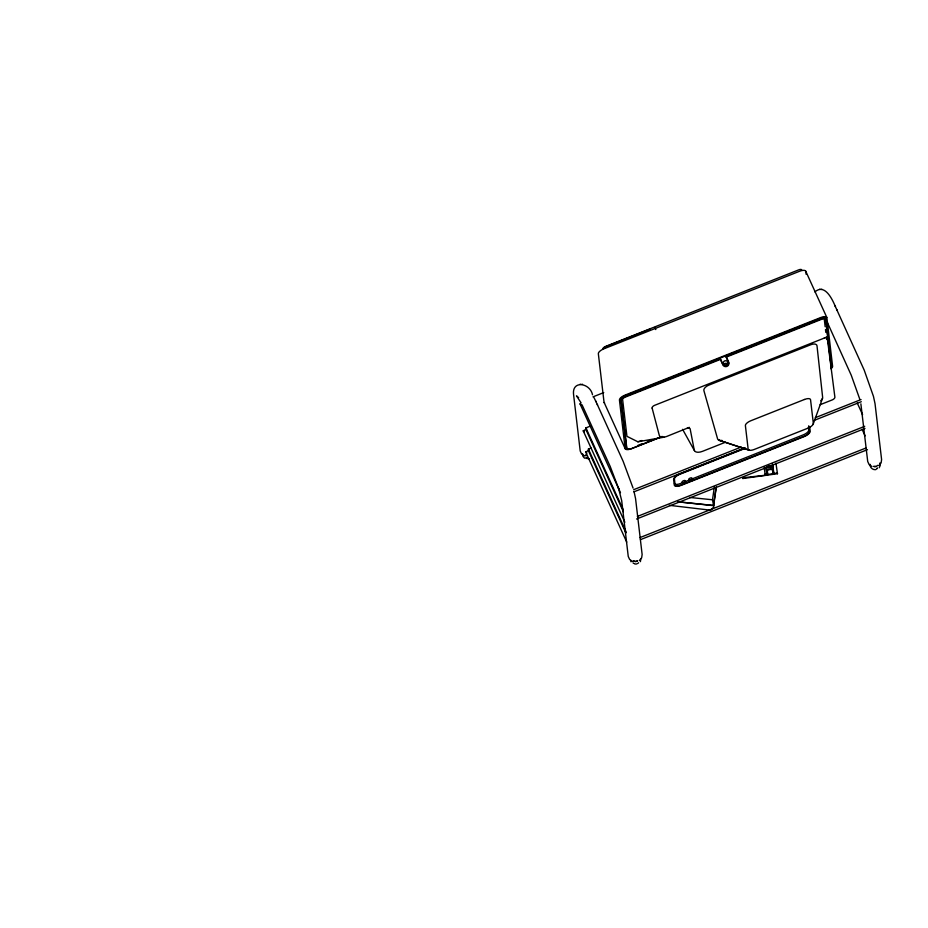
<?xml version="1.0" encoding="UTF-8"?>
<svg xmlns="http://www.w3.org/2000/svg" width="928" height="928" viewBox="0 0 928 928"><rect width="100%" height="100%" fill="white"/><g stroke="black" fill="none" stroke-linecap="round" stroke-linejoin="round"><path stroke-width="1.39" d="M582.564 453.757L582.97 456.321L584.57 458.2M640.784 559.05L640.401 561.637M870.081 464.313C869.606 467.468 872.807 470.148 875.835 469.626M669.378 505.331L710.72 510.214L713.771 506.99L713.504 505.447L677.602 501.781L713.609 505.644L712.495 499.774L714.34 487.061M713.516 505.528L716.172 487.154M713.609 505.644L716.277 487.188M620.484 492.687L580.058 403.935L581.056 402.903M624.857 522.267L583.225 430.859L586.647 428.922M626.736 542.114L585.707 452.04L589.141 450.115M813.206 424.108L822.533 398.216M879.21 467.77L880.254 465.357L879.906 462.956M814.9 291.902C824.876 283.202 832.335 299.303 835.467 306.774M639.438 560.454L641.654 557.786L642.13 554.503L635.564 498.614L633.986 491.306M878.909 465.531L881.124 462.863L881.6 459.569L875.034 403.692L873.457 396.372L864.2 370.11L835.072 305.927M689.342 427.344L666.675 436.462A7.215 3.747 -25.7 0 1 659.309 435.452L652.129 408.111M653.915 327.248L605.648 346.388A3.12 1.23 -24.5 0 0 603.931 347.339L603.652 347.571A3.12 1.23 -24.5 0 0 602.922 348.8M606.262 346.48L648.904 329.568A2.065 0.812 -24.5 0 1 649.878 329.312M606.402 346.805L613.072 344.16M615.74 343.105L622.398 340.46M625.066 339.404L631.736 336.771M634.392 335.716L641.062 333.071M643.73 332.015L647.721 330.426M592.98 396.859L603.745 392.59M830.978 368.636A4.686 1.844 -24.5 0 0 831.453 367.453L825.758 318.988A4.686 1.844 -24.5 0 0 821.21 318.791L726.125 356.48L728.503 361.7A3.12 2.842 -6.7 0 1 726.81 365.446A3.12 2.842 -6.7 0 1 722.738 363.985L720.36 358.765L625.275 396.453A4.663 1.844 -24.5 0 0 621.168 400.084L626.864 448.549A4.686 1.844 -24.5 0 0 631.411 448.746L662.279 436.508M720.36 358.765L720.43 359.403L625.344 397.091A3.097 1.218 -24.5 0 0 622.618 399.516L626.945 436.334L637.861 441.786L664.123 437.169M720.43 359.403L722.831 364.832A3.12 2.935 -2.7 0 0 726.914 366.409A3.12 2.935 -2.7 0 0 728.608 362.546L726.195 357.118L821.28 319.429A3.12 1.23 -24.5 0 1 824.319 319.557L825.154 326.691M623.384 511.78L586.148 430.035L585.893 427.889L591.275 425.755M824.273 338.082L654.576 405.35A3.028 1.566 -25.7 0 0 652.14 408.111M625.878 532.974L588.642 451.228L588.387 449.082L591.078 448.015M637.826 445.428L641.851 443.839M647.222 441.705L651.247 440.116M662.058 436.496L631.191 448.734A6.241 2.459 -24.5 0 1 625.124 448.468L619.44 400.003A6.241 2.459 -24.5 0 1 624.904 395.166L820.839 317.504A6.241 2.459 -24.5 0 1 826.894 317.77L832.59 366.224A6.241 2.459 -24.5 0 1 831.117 368.694M725.186 442.343L702.45 451.356A7.992 4.153 -25.7 0 1 694.26 450.103L690.154 428.922A3.144 1.636 -25.7 0 0 687.706 428.179L686.952 428.423M820.166 404.701L832.207 399.922A3.202 1.659 -25.7 0 0 834.887 397.149L827.37 338.65A3.051 1.578 -25.7 0 0 824.273 338.059M633.673 489.682L741.31 447.018M815.306 417.693L861.045 399.562M633.928 491.84L744.244 448.108M814.204 420.372L861.3 401.708M745.242 447.969L679.748 473.93A7.006 2.772 -24.5 0 0 673.612 479.358L674.285 485.089A7.006 2.772 -24.5 0 0 681.094 485.39L804.066 436.647A7.006 2.772 -24.5 0 0 810.202 431.218L809.703 426.915M745.288 448.328L679.795 474.289A6.136 2.424 -24.5 0 0 674.424 479.045L675.097 484.776A6.136 2.424 -24.5 0 0 681.059 485.031L804.031 436.288A6.136 2.424 -24.5 0 0 809.402 431.532L808.729 425.801M683.066 482.502L680.386 483.569A6.136 2.424 -24.5 0 1 674.436 483.302M685.734 481.446L689.748 479.857M692.416 478.802L803.358 434.826A6.136 2.424 -24.5 0 0 808.729 430.07L808.392 427.205M637.35 516.455L864.722 426.323M636.585 519.007L864.977 428.469M639.844 537.637L865.859 448.05M640.413 539.667L867.46 449.662M637.861 441.786L641.967 440.522M588.317 459.082L589.558 458.745M592.505 394.748C590.092 382.823 571.37 379.772 573.632 395.061L580.197 450.95L581.578 453.978L584.454 455.938M768.651 466.169L772.548 465.624L772.676 466.506L766.157 467.318M767.352 466.436L772.548 465.624M773.685 473.628L772.78 467.213L766.273 468.106L767.166 474.44M765.229 474.869L777.362 473.025L777.455 473.744L742.736 478.546L742.655 477.827L765.275 475.24L764.162 467.318M819.552 289.304L820.178 289.316M821.373 289.339L821.988 289.35M580.081 384.227L580.708 384.25M581.902 384.262L582.517 384.285M689.643 497.443L712.495 499.774M749.534 450.277L718.817 440.174L749.082 450.173M581.288 404.933L580.058 403.935M584.454 431.845L583.225 430.859M586.937 453.038L585.707 452.04M871.972 466.494L869.095 464.534L867.715 461.494L860.871 403.831M632.502 561.417L629.625 559.456L628.244 556.429L621.679 500.586L618.477 488.024L618.744 488.87L610.206 466.459L582.03 404.805M578.608 397.636L576.485 395.862L580.684 402.242M682.59 429.328L694.422 450.625M594.001 397.625L595.996 401.708M836.685 309.407L837.021 310.114M597.214 404.33L623.152 461.332L633.07 488.093M595.59 400.861L597.551 405.037M805.724 271.15L826.813 317.446M827.08 321.83L851.254 375.248L859.746 399.098M857.194 402.845L862.599 414.712M862.089 429.304L865.093 435.893M655.818 329.579L654.634 326.969L798.706 269.862A3.12 1.23 -24.5 0 1 801.734 269.99M604.128 402.474L625.217 448.781M585.893 427.889L623.129 509.634M588.387 449.082L626.226 532.138M631.017 561.8L630.599 560.466M775.959 463.188L777.455 473.744M772.688 465.067L773.906 473.593M772.34 464.139L772.444 464.928M773.07 473.988L772.525 470.067A1.311 1.195 -6.7 0 0 771.052 469.058L768.442 469.417A1.311 1.195 -6.7 0 0 767.317 470.786L767.862 474.707M765.948 467.434L766.957 474.463M765.113 473.999L765.206 474.707M744.302 476.969L744.407 477.746M826.129 324.034L825.456 318.339A4.686 1.844 -24.5 0 0 820.909 318.142L624.973 395.804A4.663 1.844 -24.5 0 0 620.878 399.434L626.574 447.899A4.686 1.844 -24.5 0 0 628.929 448.7M826.465 326.888L831.152 366.804A4.686 1.844 -24.5 0 1 831.059 367.349M825.491 329.533L825.827 332.386M826.326 336.667L826.662 339.509M806.142 274.305L805.806 271.463A6.241 2.459 -24.5 0 0 799.75 271.196L603.803 348.858A6.241 2.459 -24.5 0 0 598.34 353.696L604.035 402.16A6.241 2.459 -24.5 0 0 604.592 402.961M726.125 356.48L726.195 357.118M877.772 465.299A3.503 3.19 -6.7 0 1 877.122 465.902M876.334 466.332A3.503 3.19 -6.7 0 1 873.654 466.378M877.378 468.048A3.503 3.19 -6.7 0 1 876.577 468.478M877.412 468.408A3.503 3.19 -6.7 0 1 876.624 468.837M876.078 466.308A2.633 2.401 -6.7 0 1 874.072 466.355M638.592 562.728A3.503 3.19 -6.7 0 1 637.942 563.331M637.153 563.76A3.503 3.19 -6.7 0 1 634.474 563.806M633.685 563.412A3.503 3.19 -6.7 0 1 633.035 562.832M587.273 458.177A3.503 3.19 -6.7 0 1 586.38 457.98M587.308 458.536A3.503 3.19 -6.7 0 1 585.638 457.933M586.136 455.822A3.503 3.19 -6.7 0 1 585.348 455.428M637.652 560.825A3.503 3.19 -6.7 0 1 633.383 560.906M585.962 455.497A2.633 2.401 -6.7 0 1 585.475 455.056M637.2 560.918A2.633 2.401 -6.7 0 1 634.01 560.976M767.352 471.146A1.311 1.195 -6.7 0 1 768.488 469.777L771.087 469.417A1.311 1.195 -6.7 0 1 772.56 470.426M689.968 479.648A1.752 0.696 -24.5 0 1 688.715 479.231A1.752 0.696 -24.5 0 1 690.641 477.932A1.752 0.696 -24.5 0 1 691.894 478.361M682.544 482.398A1.752 0.696 -24.5 0 1 682.335 481.47A1.752 0.696 -24.5 0 1 684.493 480.484A1.752 0.696 -24.5 0 1 685.073 481.238M723.596 365.156A2.343 2.134 -6.7 0 1 728.074 364.53M603.664 348.441A3.051 1.206 -24.5 0 1 605.659 346.747M604.012 348.429A3.051 1.206 -24.5 0 1 604.754 347.722M649.055 329.904A2.065 0.812 -24.5 0 1 650.029 329.637M820.688 400.815A6.531 3.399 -25.7 0 0 822.626 397.254L817 345.773A5.962 3.097 -25.7 0 0 810.863 344.694L708.76 385.166A5.962 3.097 -25.7 0 0 703.888 390.607L717.599 438.886A6.531 3.399 -25.7 0 0 721.972 440.406M804.495 399.469L750.845 420.744A6.241 2.459 -24.5 0 0 745.381 425.569L748.165 449.198A6.241 2.459 -24.5 0 0 754.22 449.465L807.87 428.202A6.241 2.459 -24.5 0 0 813.334 423.365L810.55 399.736A6.241 2.459 -24.5 0 0 804.495 399.469M683.565 483.848A1.752 0.696 -24.5 0 0 685.92 482.258A1.752 0.696 -24.5 0 0 683.414 482.606A1.752 0.696 -24.5 0 0 683.565 483.848M690.235 481.203A1.752 0.696 -24.5 0 0 692.59 479.614A1.752 0.696 -24.5 0 0 690.096 479.962A1.752 0.696 -24.5 0 0 690.235 481.203M724.188 364.565A2.343 2.134 -6.7 0 0 727.935 363.08A2.343 2.134 -6.7 0 0 724.722 360.888A2.343 2.134 -6.7 0 0 724.188 364.565"/></g></svg>
